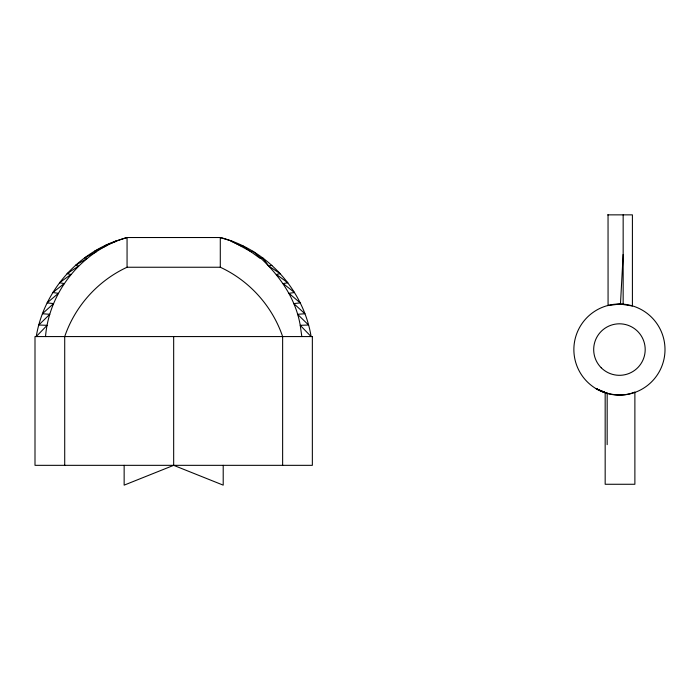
<?xml version="1.0" encoding="UTF-8"?>
<svg xmlns="http://www.w3.org/2000/svg" width="700" height="700" viewBox="0 0 700 700"><rect width="100%" height="100%" fill="white"/><g stroke="black" fill="none" stroke-linecap="round" stroke-linejoin="round"><path stroke-width="1.05" d="M607.163 444.649L607.18 393.453L596.26 388.789C607.933 395.071 622.44 397.259 634.883 392.044L634.883 484.269L605.168 484.269L605.168 392.595L607.407 393.479L596.26 388.789L607.355 393.479M620.471 304.08L623.157 254.476M45.526 336.569C49.175 290.929 82.976 249.874 127.059 237.527L220.29 237.527C266.499 249.165 303.511 289.52 311.106 336.569L300.239 325.325C295.111 295.243 275.756 270.392 252.901 251.256L251.108 251.764L231.586 241.054L220.29 237.527L220.29 267.243C249.48 280.761 272.274 306.11 282.634 336.569L282.634 465.334M220.29 267.243L127.059 267.243C97.869 280.761 75.075 306.11 64.715 336.569L64.715 465.334M115.763 241.054C74.725 255.797 43.304 293.536 36.242 336.569L47.11 325.325L38.78 325.01L49.796 314.291L42.411 313.749L53.576 303.59L47.101 302.89L58.406 293.317L52.806 292.521L64.225 283.57L59.474 282.748L70.998 274.453L67.043 273.656L78.645 266.061L75.451 265.326L87.08 258.475L84.612 257.845L96.241 251.764L94.447 251.256L106.024 245.998L104.86 245.648L116.331 241.237L115.763 241.054L127.059 237.527L127.059 267.243M607.644 214.856L632.406 214.856L632.406 305.988L619.92 304.001L607.644 305.602L608.09 305.436M223.204 465.334L223.204 485.144L173.67 465.334L124.145 485.144L124.145 465.334M231.017 241.237L241.325 245.998L242.489 245.648L260.26 258.475L262.736 257.845L268.704 266.061L271.898 265.326M268.704 266.061L280.297 273.656L276.351 274.453L287.875 282.748L283.115 283.57L294.543 292.521L288.942 293.317L300.248 302.89L293.773 303.59L304.938 313.749L297.544 314.291L308.569 325.01L300.239 325.325L301.822 336.569M608.072 305.436L608.046 214.856M623.157 214.856L623.157 304.456M173.67 336.569L173.67 465.334M606.174 393.155A45.561 45.561 0 0 1 588.061 316.523A45.561 45.561 0 0 1 663.653 338.564A45.561 45.561 0 0 1 607.206 393.453M312.349 336.569L35 336.569L35 465.334L312.349 465.334L312.349 336.569M601.23 367.771A25.751 25.751 0 0 0 644.315 356.23A25.751 25.751 0 0 0 612.771 324.686A25.751 25.751 0 0 0 601.23 367.771"/></g></svg>
